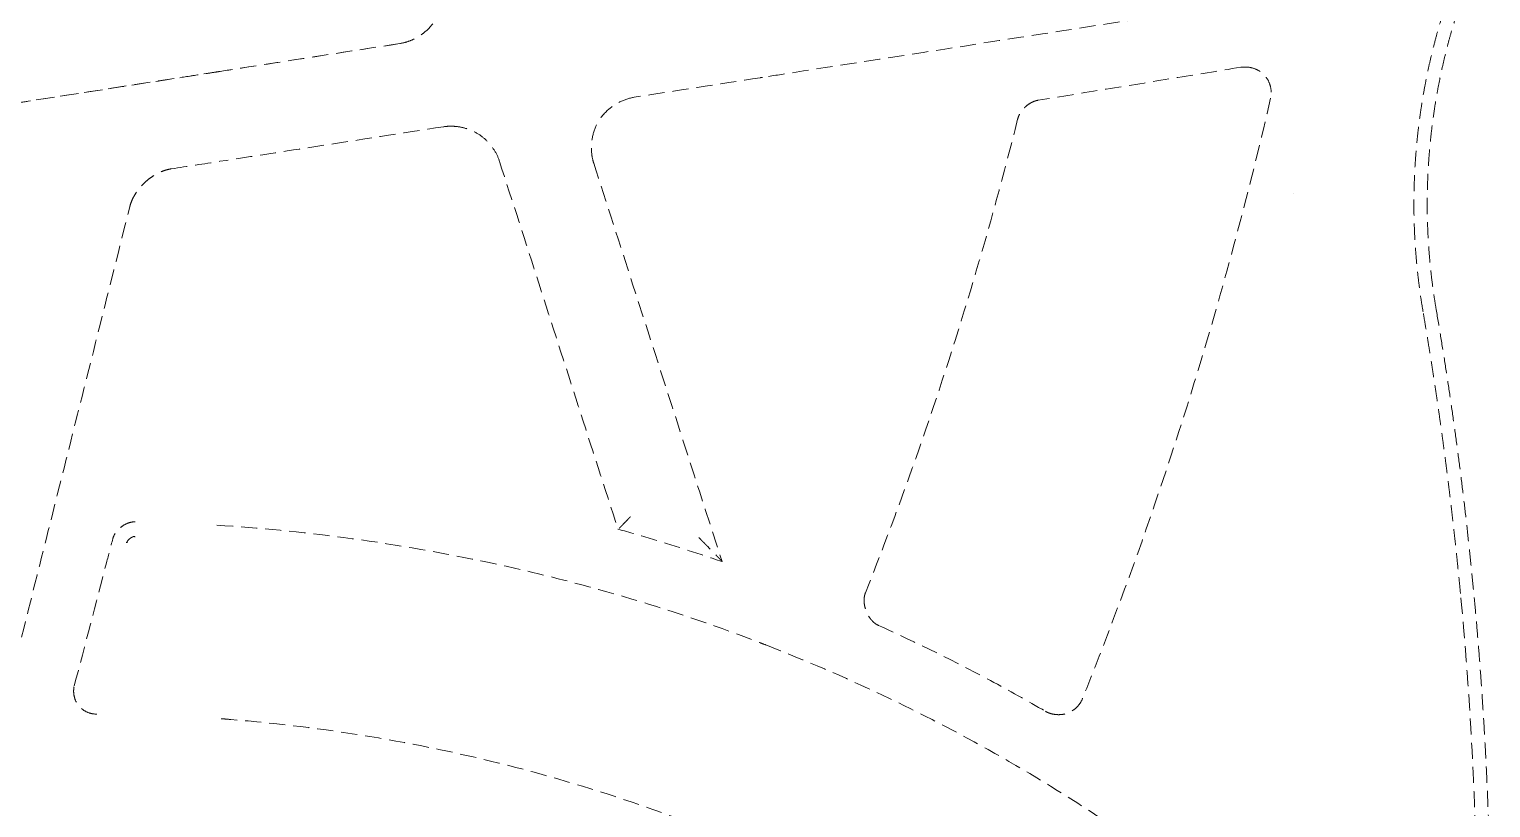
# Model space of a CAD drawing. Header units: millimetres. Extents: x -4194 to 3683, y -2760 to 1498.
# Drawn here: x 591.4 to 706.4, y 105.6 to 166.8 of the extents above; entities that cross this region are included whole.
import ezdxf

# ---------------------------------------------------------------- set-up
doc = ezdxf.new("R2010")
doc.units = ezdxf.units.MM
doc.linetypes.add('HIDDEN', pattern=[1.905, 1.27, -0.635])
doc.layers.add('DIKOM_ОБЪЕКТ', color=7, linetype='Continuous')

msp = doc.modelspace()

# ---------------------------------------------------------------- linework, layer by layer
at = {"layer": 'DIKOM_ОБЪЕКТ', "color": 7, "linetype": 'HIDDEN', "lineweight": 15, "extrusion": (1, -3.06162e-16, -2.22045e-16)}
for p, q in [((686.991, 163.853), (687.05, 163.853)), ((672.373, 112.894), (672.351, 112.894))]:
    msp.add_line(p, q, dxfattribs=at)
at = {"layer": 'DIKOM_ОБЪЕКТ', "color": 7, "linetype": 'HIDDEN', "lineweight": 15}
for points, knots in [([(623.73, 170.879), (623.787, 170.703), (623.872, 170.348), (623.925, 169.789), (623.9, 169.2), (623.755, 168.419), (623.44, 167.673), (622.965, 167.04), (622.544, 166.626), (622.074, 166.279), (621.569, 166.003), (621.055, 165.807), (620.709, 165.727), (620.53, 165.699)], [0, 0, 0, 0, 0.0833333, 0.1666667, 0.25, 0.3333333, 0.5, 0.5833333, 0.6666667, 0.75, 0.8333333, 0.9166667, 1, 1, 1, 1]), ([(688.459, 169.15), (685.231, 168.649), (681.989, 168.147), (674.219, 166.942), (669.68, 166.238), (660.577, 164.825), (656.01, 164.116), (650.651, 163.284), (649.863, 163.161), (649.075, 163.039)], [0, 0, 0, 0, 10.0021527, 10.0021527, 23.8920108, 23.8920108, 37.7832365, 37.7832365, 40.1772384, 40.1772384, 40.1772384, 40.1772384]), ([(620.534, 165.699), (616.565, 165.085), (611.847, 164.353), (607.129, 163.621), (606.38, 163.504)], [0, 0, 0, 0, 0.21008889, 0.24973471, 0.24973471, 0.24973471, 0.24973471]), ([(563.686, 156.88), (563.712, 156.885), (563.739, 156.889), (563.948, 156.921), (564.132, 156.95), (565.292, 157.13), (566.27, 157.281), (569.855, 157.837), (572.462, 158.241), (582.895, 159.859), (590.724, 161.073), (601.162, 162.694), (606.381, 163.504), (606.38, 163.504)], [0.3874814, 0.3874814, 0.3874814, 0.3874814, 0.4678396, 0.4678396, 1.024597, 1.024597, 3.993972, 3.993972, 11.9123391, 11.9123391, 35.679313, 35.679313, 43.601323, 43.601323, 43.601323, 43.601323]), ([(563.869, 156.909), (567.161, 157.419), (570.454, 157.93), (583.626, 159.973), (593.509, 161.505), (604.043, 163.141), (604.695, 163.243), (605.592, 163.382), (605.836, 163.42), (606.172, 163.472), (606.264, 163.486), (606.36, 163.501), (606.364, 163.502), (606.371, 163.503), (606.374, 163.503), (606.378, 163.504), (606.379, 163.504), (606.385, 163.505), (606.38, 163.504), (606.38, 163.504), (606.38, 163.504), (606.38, 163.504), (606.38, 163.504), (606.38, 163.504), (606.38, 163.504), (606.38, 163.504)], [0, 0, 0, 0, 10.0000795, 10.0000795, 40.0022256, 40.0022256, 41.9817858, 41.9817858, 42.7241206, 42.7241206, 43.0024962, 43.0024962, 43.0155451, 43.0155451, 43.0233576, 43.0233576, 43.0272638, 43.0272638, 43.0428895, 43.0428895, 43.043866, 43.043866, 43.0441102, 43.0441102, 43.0442323, 43.0442323, 43.0442323, 43.0442323]), ([(687.047, 163.852), (687.263, 163.853), (687.481, 163.818), (687.902, 163.686), (688.11, 163.585), (688.478, 163.32), (688.641, 163.15), (688.876, 162.795), (688.959, 162.609), (689.078, 162.211), (689.108, 161.991), (689.1, 161.651), (689.086, 161.527), (689.058, 161.406)], [0, 0, 0, 0, 0.6492606, 0.6492606, 1.330215, 1.330215, 2.0120905, 2.0120905, 2.6102029, 2.6102029, 3.2590904, 3.2590904, 3.631009, 3.631009, 3.631009, 3.631009]), ([(648.891, 163.01), (648.911, 163.013), (648.952, 163.019), (649.013, 163.029), (649.054, 163.035), (649.075, 163.039)], [-0.0000002, -0.0000002, -0.0000002, -0.0000002, 0.3321877, 0.6655208, 1, 1, 1, 1]), ([(638.978, 161.469), (638.586, 161.409), (638.2, 161.282), (637.474, 160.922), (637.127, 160.68), (636.502, 160.089), (636.224, 159.721), (635.846, 158.958), (635.722, 158.564), (635.589, 157.74), (635.585, 157.3), (635.681, 156.677), (635.726, 156.48), (635.788, 156.289)], [0, 0, 0, 0, 1.1903935, 1.1903935, 2.4323774, 2.4323774, 3.7732326, 3.7732326, 4.9867262, 4.9867262, 6.2759771, 6.2759771, 6.8777698, 6.8777698, 6.8777698, 6.8777698]), ([(689.058, 161.406), (688.311, 158.161), (687.514, 154.927), (685.292, 146.475), (683.784, 141.276), (680.515, 130.995), (678.754, 125.908), (676.016, 118.619), (675.144, 116.376), (674.246, 114.143)], [0, 0, 0, 0, 10.0011452, 10.0011452, 26.249684, 26.249684, 42.4123563, 42.4123563, 49.641119, 49.641119, 49.641119, 49.641119]), ([(623.965, 159.149), (620.671, 158.64), (617.377, 158.131), (611.515, 157.225), (608.948, 156.828), (606.381, 156.432)], [0, 0, 0, 0, 10.0000828, 10.0000828, 17.7935281, 17.7935281, 17.7935281, 17.7935281]), ([(624.555, 159.195), (624.671, 159.195), (625.098, 159.175), (625.834, 159.026), (626.694, 158.632), (627.431, 158.04), (628.016, 157.292), (628.282, 156.725), (628.38, 156.419)], [0.10496248, 0.10496248, 0.10496248, 0.10496248, 0.16666667, 0.33333333, 0.5, 0.66666667, 0.83333333, 1, 1, 1, 1]), ([(635.788, 156.289), (636.81, 153.117), (637.832, 149.944), (641.2, 139.494), (643.545, 132.217), (645.89, 124.94)], [0, 0, 0, 0, 10.0000008, 10.0000008, 32.937773, 32.937773, 32.937773, 32.937773]), ([(599.709, 128.069), (599.601, 128.071), (599.493, 128.059), (599.29, 128.016), (599.196, 127.987), (598.928, 127.88), (598.769, 127.787), (598.477, 127.567), (598.344, 127.439), (598.168, 127.21), (598.114, 127.128), (598.017, 126.944), (597.976, 126.844), (597.948, 126.739)], [0, 0, 0, 0, 0.125, 0.125, 0.25, 0.25, 0.5, 0.5, 0.75, 0.75, 0.875, 0.875, 1, 1, 1, 1]), ([(599.71, 128.069), (599.609, 128.071), (599.476, 128.058), (599.345, 128.028), (599.31, 128.018)], [0, 0, 0, 0, 0.125, 0.17113282, 0.17113282, 0.17113282, 0.17113282]), ([(606.139, 127.801), (609.467, 127.59), (612.791, 127.265), (619.718, 126.353), (623.324, 125.745), (630.46, 124.257), (633.995, 123.382), (640.971, 121.371), (644.417, 120.232), (648.171, 118.825), (648.531, 118.688), (648.891, 118.549)], [0, 0, 0, 0, 10.0056216, 10.0056216, 20.9623457, 20.9623457, 31.8746424, 31.8746424, 42.7496985, 42.7496985, 43.9078372, 43.9078372, 43.9078372, 43.9078372]), ([(638.685, 128.47), (638.659, 128.443), (638.629, 128.412), (638.579, 128.36), (638.561, 128.342), (638.534, 128.313), (638.519, 128.299), (638.502, 128.281), (638.495, 128.273), (638.489, 128.268), (638.488, 128.266), (638.43, 128.207), (638.387, 128.163), (638.34, 128.115), (638.328, 128.102), (638.313, 128.087), (638.309, 128.082), (638.303, 128.077), (638.301, 128.075), (638.299, 128.072), (638.298, 128.071), (638.297, 128.071), (638.298, 128.071), (638.229, 128.001), (638.169, 127.939), (638.09, 127.86), (638.066, 127.835), (638.032, 127.802), (638.016, 127.786), (638.001, 127.771), (637.992, 127.761), (637.988, 127.757), (637.938, 127.707), (637.899, 127.668), (637.849, 127.619), (637.833, 127.604), (637.806, 127.577), (637.794, 127.566), (637.737, 127.511), (637.712, 127.489), (637.708, 127.489)], [0, 0, 0, 0, 0.0625, 0.0625, 0.09375, 0.09375, 0.109375, 0.1171875, 0.1210938, 0.1210938, 0.125, 0.125, 0.1875, 0.1875, 0.21875, 0.21875, 0.234375, 0.234375, 0.2421875, 0.2460938, 0.2480469, 0.2480469, 0.25, 0.25, 0.375, 0.375, 0.4375, 0.4375, 0.46875, 0.484375, 0.484375, 0.5, 0.5, 0.625, 0.625, 0.6875, 0.6875, 0.75, 0.75, 1, 1, 1, 1]), ([(594.917, 115.169), (595.762, 118.394), (596.607, 121.618), (597.617, 125.475), (597.783, 126.107), (597.948, 126.739)], [0, 0, 0, 0, 10.0000004, 10.0000004, 11.9605153, 11.9605153, 11.9605153, 11.9605153]), ([(599.063, 126.489), (599.081, 126.528), (599.121, 126.588), (599.221, 126.697), (599.282, 126.75), (599.413, 126.838), (599.481, 126.874), (599.576, 126.907), (599.606, 126.915), (599.652, 126.924), (599.668, 126.925), (599.678, 126.87)], [0, 0, 0, 0, 0.25, 0.25, 0.5, 0.5, 0.75, 0.75, 0.875, 0.875, 1, 1, 1, 1]), ([(644.058, 126.831), (644.107, 126.782), (644.161, 126.728), (644.251, 126.637), (644.282, 126.606), (644.331, 126.556), (644.356, 126.531), (644.386, 126.501), (644.399, 126.488), (644.408, 126.479), (644.413, 126.473), (644.472, 126.414), (644.527, 126.359), (644.609, 126.276), (644.65, 126.234), (644.691, 126.192), (644.719, 126.164), (644.732, 126.151), (644.862, 126.017), (644.967, 125.91), (645.108, 125.767), (645.152, 125.721), (645.214, 125.658), (645.243, 125.627), (645.276, 125.593), (645.29, 125.579), (645.299, 125.57), (645.302, 125.566), (645.351, 125.516), (645.392, 125.474), (645.448, 125.415), (645.475, 125.387), (645.501, 125.36), (645.518, 125.343), (645.525, 125.335), (645.57, 125.288), (645.603, 125.253), (645.649, 125.205), (645.671, 125.182), (645.691, 125.161), (645.704, 125.147), (645.71, 125.141), (645.746, 125.103), (645.771, 125.076), (645.803, 125.041), (645.818, 125.025), (645.831, 125.011), (645.839, 125.002), (645.842, 124.998), (645.879, 124.957), (645.893, 124.939), (645.89, 124.939)], [0, 0, 0, 0, 0.0625, 0.0625, 0.09375, 0.09375, 0.109375, 0.1171875, 0.1210938, 0.1210938, 0.125, 0.125, 0.1875, 0.1875, 0.21875, 0.234375, 0.234375, 0.25, 0.25, 0.375, 0.375, 0.4375, 0.4375, 0.46875, 0.484375, 0.4921875, 0.4921875, 0.5, 0.5, 0.5625, 0.5625, 0.59375, 0.609375, 0.609375, 0.625, 0.625, 0.6875, 0.6875, 0.71875, 0.734375, 0.734375, 0.75, 0.75, 0.8125, 0.8125, 0.84375, 0.859375, 0.859375, 0.875, 0.875, 1, 1, 1, 1]), ([(705.328, 94.189), (705.328, 96.541), (705.3, 98.895), (705.217, 102.429), (705.166, 104.196), (705.087, 106.258), (705.049, 107.142), (705.023, 107.732), (705.009, 108.029), (704.775, 113.003), (704.443, 117.706), (703.996, 122.424)], [0, 0, 0, 0, 0.25, 0.25, 0.375, 0.4375, 0.46875, 0.46875, 0.5, 0.5, 1, 1, 1, 1]), ([(649.325, 118.382), (652.433, 117.177), (655.5, 115.86), (661.515, 113.01), (664.47, 111.477), (670.308, 108.184), (673.19, 106.413), (678.807, 102.67), (681.547, 100.697), (686.524, 96.816), (688.782, 94.928), (690.973, 92.97)], [0, 0, 0, 0, 10.0079915, 10.0079915, 20.0132139, 20.0132139, 30.209395, 30.209395, 40.4155968, 40.4155968, 49.3394468, 49.3394468, 49.3394468, 49.3394468]), ([(596.646, 112.939), (596.478, 112.939), (596.309, 112.967), (595.97, 113.068), (595.8, 113.148), (595.477, 113.362), (595.326, 113.506), (595.097, 113.817), (595.013, 113.984), (594.9, 114.332), (594.868, 114.516), (594.861, 114.857), (594.877, 115.017), (594.917, 115.169)], [0, 0, 0, 0, 0.5044745, 0.5044745, 1.0590145, 1.0590145, 1.666014, 1.666014, 2.2154001, 2.2154001, 2.7639891, 2.7639891, 3.2371139, 3.2371139, 3.2371139, 3.2371139]), ([(674.246, 114.143), (674.176, 113.969), (674.078, 113.806), (673.833, 113.499), (673.68, 113.356), (673.328, 113.114), (673.12, 113.016), (672.735, 112.915), (672.557, 112.893), (672.381, 112.894)], [0, 0, 0, 0, 0.5614399, 0.5614399, 1.1773839, 1.1773839, 1.8459359, 1.8459359, 2.37473, 2.37473, 2.37473, 2.37473]), ([(671.34, 113.159), (671.436, 113.104), (671.63, 113.014), (671.95, 112.924), (672.198, 112.896), (672.333, 112.894), (672.351, 112.894)], [0, 0, 0, 0, 0.1, 0.2, 0.3, 0.3146251, 0.3146251, 0.3146251, 0.3146251]), ([(606.462, 112.576), (606.72, 112.556), (610.569, 112.257), (618.186, 111.333), (629.061, 109.06), (639.534, 105.91), (645.847, 103.412), (648.88, 102.074)], [0.18561298, 0.18561298, 0.18561298, 0.18561298, 0.2, 0.4, 0.6, 0.8, 1, 1, 1, 1])]:
    msp.add_open_spline(points, degree=3, knots=knots, dxfattribs=at)
for points, weights in [([(701.053, 144.591), (699.658, 152.746), (700.275, 160.995), (702.867, 168.851)], [1, 0.980244208301, 0.980244208301, 1]), ([(703.862, 168.523), (701.324, 160.83), (700.72, 152.753), (702.086, 144.768)], [1, 0.980244208265, 0.980244208265, 1]), ([(649.075, 163.039), (649.075, 163.039), (649.075, 163.039), (649.075, 163.039)], [1.17160199226, 1.17070362597, 1.16980878701, 1.16891747537]), ([(703.995, 122.438), (703.29, 129.857), (702.309, 137.245), (701.053, 144.591)], [1, 0.999534151203, 0.999534151203, 1]), ([(702.086, 144.768), (704.945, 128.05), (706.38, 111.15), (706.38, 94.189)], [1, 0.997609924387, 0.997609924387, 1]), ([(597.948, 126.739), (597.948, 126.739), (597.948, 126.739), (597.948, 126.739)], [1.16851973833, 1.16960792303, 1.17070137779, 1.17180010261]), ([(599.102, 126.435), (599.077, 126.442), (599.053, 126.448), (599.029, 126.454)], [1.17179997516, 1.1617086432, 1.15206187612, 1.14285967392])]:
    msp.add_rational_spline(points, weights, degree=3, dxfattribs=at)
for points in [[(620.53, 165.699), (616.003, 164.999), (611.475, 164.296), (606.945, 163.592)], [(620.53, 165.699), (620.531, 165.699), (620.533, 165.699), (620.534, 165.699)], [(686.7, 163.829), (684.947, 163.545), (681.428, 162.972), (676.117, 162.108), (672.556, 161.529), (670.77, 161.239)], [(686.991, 163.853), (686.895, 163.853), (686.799, 163.845), (686.7, 163.829)], [(687.026, 163.852), (687.024, 163.852), (687.023, 163.852), (687.021, 163.852)], [(648.891, 163.01), (645.587, 162.496), (642.283, 161.982), (638.978, 161.468)], [(648.893, 163.012), (648.893, 163.012), (648.893, 163.012), (648.893, 163.012)], [(638.979, 161.47), (638.979, 161.47), (638.979, 161.47), (638.98, 161.47)], [(670.77, 161.239), (670.677, 161.224), (670.498, 161.178), (670.237, 161.065), (669.985, 160.911), (669.753, 160.723), (669.547, 160.509), (669.372, 160.271), (669.236, 160.018), (669.174, 159.842), (669.15, 159.749)], [(624.555, 159.195), (624.357, 159.195), (624.16, 159.18), (623.965, 159.149)], [(669.15, 159.749), (668.073, 155.455), (665.747, 146.97), (661.745, 134.533), (658.75, 126.462), (657.17, 122.479)], [(602.549, 155.839), (603.826, 156.037), (605.103, 156.234), (606.381, 156.432)], [(602.55, 155.839), (603.826, 156.037), (605.103, 156.234), (606.381, 156.432)], [(628.38, 156.419), (629.404, 153.239), (631.462, 146.856), (634.568, 137.213), (636.654, 130.738), (637.7, 127.489)], [(599.28, 152.859), (599.315, 152.998), (599.405, 153.271), (599.597, 153.676), (599.852, 154.081), (600.157, 154.463), (600.503, 154.812), (600.882, 155.122), (601.283, 155.384), (601.7, 155.597), (602.123, 155.752), (602.406, 155.817), (602.55, 155.839)], [(602.55, 155.839), (602.55, 155.839), (602.55, 155.839), (602.549, 155.839)], [(690.875, 153.873), (690.875, 153.873), (690.875, 153.873), (690.875, 153.873)], [(590.76, 118.989), (591.696, 122.706), (593.572, 130.171), (596.411, 141.461), (598.321, 149.05), (599.28, 152.859)], [(599.71, 128.069), (599.71, 128.069), (599.709, 128.069), (599.709, 128.069)], [(597.95, 126.739), (597.95, 126.739), (597.95, 126.739), (597.95, 126.739)], [(637.7, 127.489), (638.601, 127.237), (640.408, 126.713), (643.136, 125.863), (644.964, 125.254), (645.88, 124.939)], [(637.7, 127.489), (637.703, 127.489), (637.706, 127.489), (637.708, 127.489)], [(599.038, 126.432), (599.028, 126.432), (599.018, 126.432), (599.008, 126.431)], [(599.11, 126.465), (599.111, 126.465), (599.112, 126.465), (599.113, 126.465)], [(645.872, 124.964), (645.872, 124.964), (645.872, 124.964), (645.872, 124.964)], [(645.88, 124.939), (645.884, 124.939), (645.887, 124.939), (645.89, 124.939)], [(657.17, 122.479), (657.134, 122.387), (657.083, 122.199), (657.058, 121.902), (657.079, 121.595), (657.143, 121.289), (657.241, 120.999), (657.372, 120.724), (657.533, 120.471), (657.723, 120.245), (657.94, 120.056), (658.102, 119.959), (658.19, 119.919)], [(703.996, 122.424), (703.995, 122.429), (703.995, 122.433), (703.995, 122.438)], [(658.19, 119.919), (659.677, 119.25), (662.634, 117.857), (667.022, 115.604), (669.908, 113.993), (671.34, 113.159)], [(648.891, 118.549), (649.036, 118.494), (649.18, 118.438), (649.325, 118.382)], [(596.646, 112.939), (596.647, 112.939), (596.647, 112.939), (596.648, 112.939)], [(596.65, 112.939), (596.649, 112.939), (596.649, 112.939), (596.648, 112.939)], [(596.65, 112.939), (596.659, 112.939), (596.667, 112.939), (596.676, 112.939)]]:
    msp.add_open_spline(points, degree=3, dxfattribs=at)

doc.saveas('drawing.dxf')
